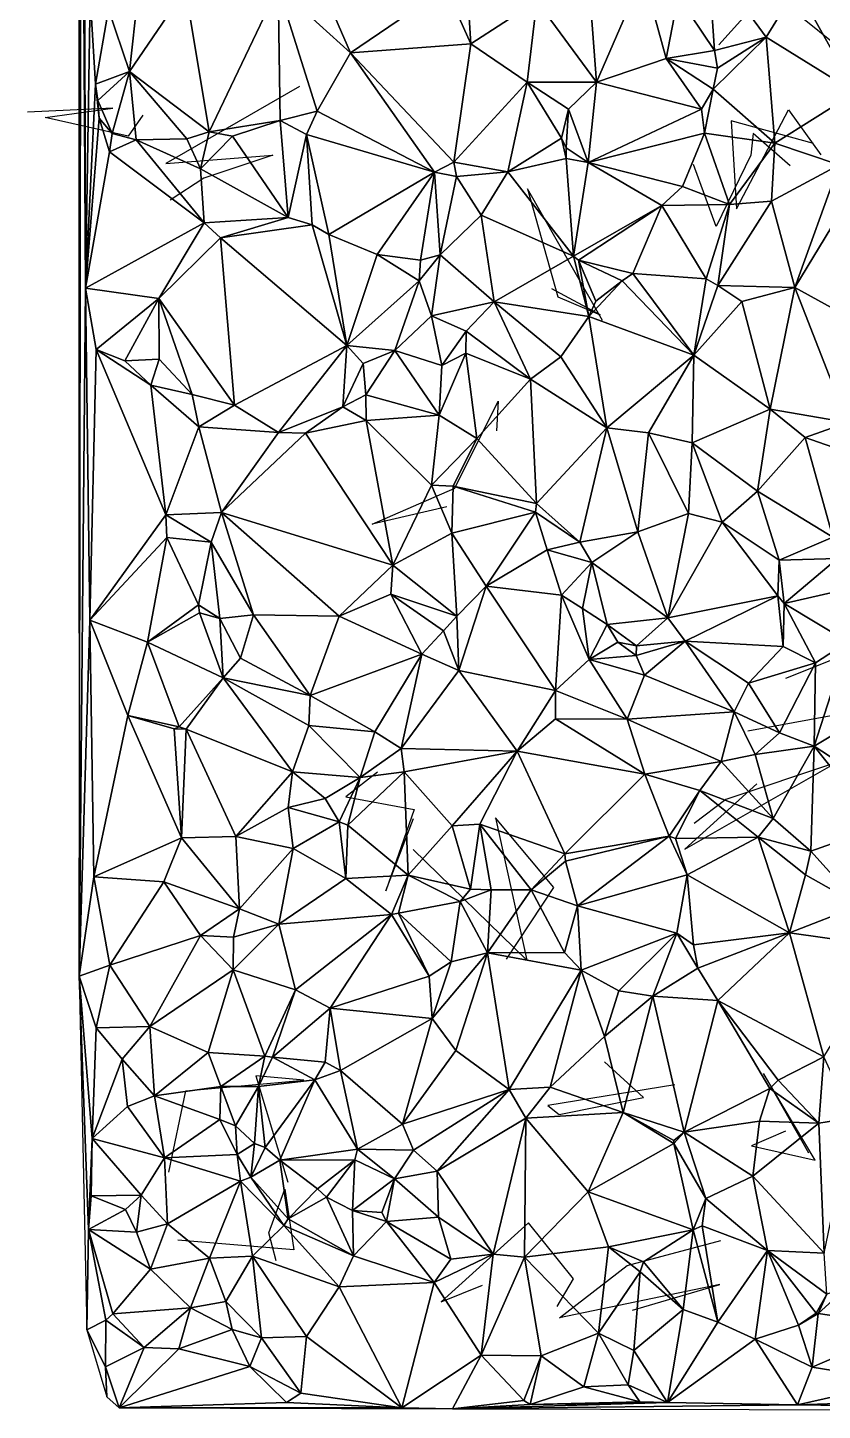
# Model space of a CAD drawing. Header units: metres. Extents: x -15.6 to 15.5, y -15 to 15.8.
# Drawn here: x -15.59 to -6.24, y -14.99 to 1.26 of the extents above; entities that cross this region are included whole.
import ezdxf

# ---------------------------------------------------------------- set-up
doc = ezdxf.new("R2010")
doc.units = ezdxf.units.M
doc.layers.add('CRACKS', color=1, linetype='Continuous')
doc.layers.add('STREET_MESH', color=7, linetype='Continuous')

msp = doc.modelspace()

# ---------------------------------------------------------------- linework, layer by layer
at = {"layer": 'CRACKS'}
for points in [[(-6.993, 1.798, 0.1), (-6.038, 1.024, 0.1), (-5.934, 2.712, 0.1), (-6.664, 1.946, 0.1), (-7.461, 1.06, 0.1)], [(-12.392, 0.572, 0.1), (-13.963, -0.335, 0.1), (-12.707, -0.235, 0.1), (-13.516, -0.507, 0.1), (-13.914, -0.766, 0.1)], [(-14.234, 0.234, 0.1), (-14.406, -0.014, 0.1), (-15.384, 0.207, 0.1), (-14.587, 0.315, 0.1), (-15.59, 0.27, 0.1)], [(-6.347, -0.098, 0.1), (-7.317, 0.167, 0.1), (-7.254, -0.867, 0.1), (-6.643, 0.297, 0.1), (-6.261, -0.234, 0.1)], [(-6.622, -0.363, 0.1), (-7.057, 0.019, 0.1), (-7.083, -0.238, 0.1), (-7.493, -1.073, 0.1), (-7.76, -0.344, 0.1)], [(-8.83, -2.178, 0.1), (-9.713, -0.631, 0.1), (-9.355, -1.901, 0.1), (-8.855, -2.114, 0.1), (-9.425, -1.807, 0.1)], [(-10.659, -4.367, 0.1), (-11.537, -4.571, 0.1), (-10.564, -4.148, 0.1), (-10.056, -3.127, 0.1), (-10.074, -3.476, 0.1)], [(-6.672, -6.381, 0.1), (-5.591, -5.95, 0.1), (-5.629, -6.655, 0.1), (-5.477, -6.702, 0.1), (-7.121, -7.004, 0.1)], [(-7.014, -7.626, 0.1), (-7.861, -8.391, 0.1), (-6.077, -7.372, 0.1), (-7.379, -7.809, 0.1), (-7.75, -8.092, 0.1)], [(-11.477, -7.489, 0.1), (-11.848, -7.776, 0.1), (-11.042, -7.924, 0.1), (-11.378, -8.883, 0.1), (-11.051, -8.033, 0.1)], [(-9.96, -9.684, 0.1), (-9.401, -8.844, 0.1), (-10.089, -8.025, 0.1), (-9.72, -9.695, 0.1), (-11.054, -8.395, 0.1)], [(-7.98, -11.16, 0.1), (-9.473, -11.406, 0.1), (-9.337, -11.509, 0.1), (-8.346, -11.311, 0.1), (-8.806, -10.892, 0.1)], [(-6.675, -11.706, 0.1), (-7.075, -11.88, 0.1), (-6.327, -12.047, 0.1), (-6.935, -11.028, 0.1), (-6.407, -11.96, 0.1)], [(-13.931, -12.189, 0.1), (-13.731, -11.231, 0.1), (-12.341, -11.107, 0.1), (-12.905, -11.056, 0.1), (-12.528, -12.304, 0.1)], [(-12.668, -13.229, 0.1), (-12.752, -12.901, 0.1), (-12.566, -12.389, 0.1), (-12.46, -13.102, 0.1), (-13.824, -12.987, 0.1)], [(-9.363, -13.765, 0.1), (-9.169, -13.44, 0.1), (-9.699, -12.784, 0.1), (-10.727, -13.713, 0.1), (-10.24, -13.517, 0.1)], [(-8.477, -13.809, 0.1), (-7.449, -13.51, 0.1), (-9.334, -13.899, 0.1), (-8.539, -13.286, 0.1), (-7.439, -12.991, 0.1)]]:
    msp.add_polyline3d(points, dxfattribs=at)
at = {"layer": 'STREET_MESH'}
for points in [[(-14.984, -9.886), (-14.961, 6.849), (-14.995, 14.284)], [(-14.984, -9.886), (-14.909, -1.801), (-14.961, 6.849)], [(-14.909, -1.801), (-14.924, 4.269), (-14.961, 6.849)], [(-14.924, 4.269), (-14.909, -1.801), (-14.854, 1.631)], [(-9.01, 2.079), (-9.601, 1.572), (-8.901, 0.623)], [(-8.35, 1.887), (-9.01, 2.079), (-8.901, 0.623)], [(-7.511, 0.992), (-7.588, 2.083), (-7.939, 1.634)], [(-6.903, 1.152), (-6.542, 1.738), (-7.588, 2.083)], [(-7.511, 0.992), (-6.903, 1.152), (-7.588, 2.083)], [(-8.079, 0.9), (-8.35, 1.887), (-8.901, 0.623)], [(-8.35, 1.887), (-8.079, 0.9), (-7.939, 1.634)], [(-14.909, -1.801), (-14.791, 0.598), (-14.854, 1.631)], [(-14.791, 0.598), (-14.639, 1.474), (-14.854, 1.631)], [(-14.292, 1.643), (-14.639, 1.474), (-14.393, 0.749)], [(-13.735, 1.713), (-14.393, 0.749), (-13.455, 0.04)], [(-13.735, 1.713), (-14.292, 1.643), (-14.393, 0.749)], [(-12.643, 1.738), (-13.735, 1.713), (-13.455, 0.04)], [(-12.618, 0.173), (-12.643, 1.738), (-13.455, 0.04)], [(-12.643, 1.738), (-12.185, 0.279), (-11.793, 0.968)], [(-12.643, 1.738), (-12.618, 0.173), (-12.185, 0.279)], [(-12.083, 1.636), (-12.643, 1.738), (-11.793, 0.968)], [(-10.671, 1.729), (-12.083, 1.636), (-11.793, 0.968)], [(-10.378, 1.072), (-10.671, 1.729), (-11.793, 0.968)], [(-10.41, 1.564), (-10.671, 1.729), (-10.378, 1.072)], [(-8.079, 0.9), (-7.511, 0.992), (-7.939, 1.634)], [(-6.542, 1.738), (-6.903, 1.152), (-5.852, 0.501)], [(-5.236, 1.402), (-6.542, 1.738), (-5.852, 0.501)], [(-14.639, 1.474), (-14.791, 0.598), (-14.393, 0.749)], [(-9.601, 1.572), (-10.41, 1.564), (-10.378, 1.072)], [(-9.601, 1.572), (-10.378, 1.072), (-9.714, 0.62)], [(-9.601, 1.572), (-9.714, 0.62), (-8.901, 0.623)], [(-6.803, -0.095), (-6.903, 1.152), (-7.529, 0.539)], [(-6.903, 1.152), (-7.475, 0.786), (-7.529, 0.539)], [(-7.511, 0.992), (-7.475, 0.786), (-6.903, 1.152)], [(-6.903, 1.152), (-6.803, -0.095), (-5.852, 0.501)], [(-10.577, -0.319), (-10.378, 1.072), (-11.793, 0.968)], [(-10.378, 1.072), (-10.577, -0.319), (-9.714, 0.62)], [(-7.475, 0.786), (-7.511, 0.992), (-8.079, 0.9)], [(-11.793, 0.968), (-12.185, 0.279), (-10.803, -0.436)], [(-10.577, -0.319), (-11.793, 0.968), (-10.803, -0.436)], [(-7.664, 0.305), (-8.079, 0.9), (-8.901, 0.623)], [(-8.079, 0.9), (-7.664, 0.305), (-7.529, 0.539)], [(-7.475, 0.786), (-8.079, 0.9), (-7.529, 0.539)], [(-14.791, 0.598), (-14.765, 0.408), (-14.393, 0.749)], [(-14.765, 0.408), (-14.596, 0.018), (-14.393, 0.749)], [(-14.596, 0.018), (-14.315, -0.057), (-14.393, 0.749)], [(-14.393, 0.749), (-13.719, -0.044), (-13.455, 0.04)], [(-14.315, -0.057), (-13.719, -0.044), (-14.393, 0.749)], [(-14.75, 0.197), (-14.791, 0.598), (-14.909, -1.801)], [(-14.765, 0.408), (-14.791, 0.598), (-14.75, 0.197)], [(-10.577, -0.319), (-9.942, -0.431), (-9.714, 0.62)], [(-9.942, -0.431), (-9.311, -0.037), (-9.714, 0.62)], [(-9.714, 0.62), (-9.228, 0.306), (-8.901, 0.623)], [(-9.311, -0.037), (-9.228, 0.306), (-9.714, 0.62)], [(-9.228, 0.306), (-8.997, -0.322), (-8.901, 0.623)], [(-8.997, -0.322), (-7.664, 0.305), (-8.901, 0.623)], [(-7.664, 0.305), (-7.631, 0.021), (-7.529, 0.539)], [(-7.631, 0.021), (-6.803, -0.095), (-7.529, 0.539)], [(-5.852, 0.501), (-6.803, -0.095), (-6.046, -0.351)], [(-14.596, 0.018), (-14.765, 0.408), (-14.75, 0.197)], [(-14.626, -0.198), (-14.75, 0.197), (-14.909, -1.801)], [(-14.626, -0.198), (-14.596, 0.018), (-14.75, 0.197)], [(-13.18, -0.011), (-12.618, 0.173), (-13.455, 0.04)], [(-12.618, 0.173), (-13.18, -0.011), (-12.527, -0.968)], [(-12.618, 0.173), (-12.312, 0.008), (-12.185, 0.279)], [(-12.312, 0.008), (-12.618, 0.173), (-12.527, -0.968)], [(-12.185, 0.279), (-12.312, 0.008), (-10.803, -0.436)], [(-9.311, -0.037), (-9.257, -0.15), (-9.228, 0.306)], [(-9.257, -0.15), (-8.997, -0.322), (-9.228, 0.306)], [(-7.631, 0.021), (-7.664, 0.305), (-8.997, -0.322)], [(-14.315, -0.057), (-14.596, 0.018), (-14.626, -0.198)], [(-13.455, 0.04), (-13.719, -0.044), (-13.556, -0.398)], [(-13.18, -0.011), (-13.455, 0.04), (-13.556, -0.398)], [(-12.312, 0.008), (-12.527, -0.968), (-12.245, -1.053)], [(-12.312, 0.008), (-12.049, -1.17), (-10.803, -0.436)], [(-12.049, -1.17), (-12.312, 0.008), (-12.245, -1.053)], [(-7.631, 0.021), (-8.997, -0.322), (-7.887, -0.605)], [(-7.631, 0.021), (-7.887, -0.605), (-7.337, -0.815)], [(-6.803, -0.095), (-7.631, 0.021), (-7.337, -0.815)], [(-13.513, -1.033), (-14.315, -0.057), (-14.626, -0.198)], [(-13.719, -0.044), (-14.315, -0.057), (-13.556, -0.398)], [(-14.315, -0.057), (-13.513, -1.033), (-13.556, -0.398)], [(-12.527, -0.968), (-13.18, -0.011), (-13.556, -0.398)], [(-9.311, -0.037), (-9.942, -0.431), (-9.258, -0.277)], [(-9.257, -0.15), (-9.311, -0.037), (-9.258, -0.277)], [(-8.997, -0.322), (-9.257, -0.15), (-9.258, -0.277)], [(-6.803, -0.095), (-7.337, -0.815), (-6.84, -0.777)], [(-6.046, -0.351), (-6.803, -0.095), (-6.84, -0.777)], [(-13.513, -1.033), (-14.626, -0.198), (-14.909, -1.801)], [(-10.546, -0.486), (-10.577, -0.319), (-10.803, -0.436)], [(-10.546, -0.486), (-9.942, -0.431), (-10.577, -0.319)], [(-9.942, -0.431), (-9.17, -1.424), (-9.258, -0.277)], [(-9.17, -1.424), (-8.997, -0.322), (-9.258, -0.277)], [(-8.997, -0.322), (-9.17, -1.424), (-8.133, -0.826)], [(-7.887, -0.605), (-8.997, -0.322), (-8.133, -0.826)], [(-13.513, -1.033), (-12.527, -0.968), (-13.556, -0.398)], [(-12.049, -1.17), (-11.479, -1.402), (-10.803, -0.436)], [(-11.479, -1.402), (-10.97, -1.471), (-10.803, -0.436)], [(-10.97, -1.471), (-10.737, -1.407), (-10.803, -0.436)], [(-10.737, -1.407), (-10.546, -0.486), (-10.803, -0.436)], [(-10.546, -0.486), (-10.737, -1.407), (-10.256, -0.943)], [(-9.942, -0.431), (-10.546, -0.486), (-10.256, -0.943)], [(-9.942, -0.431), (-10.256, -0.943), (-9.17, -1.424)], [(-6.567, -1.79), (-6.046, -0.351), (-6.84, -0.777)], [(-6.046, -0.351), (-6.567, -1.79), (-5.71, -0.378)], [(-6.567, -1.79), (-5.249, -2.517), (-5.71, -0.378)], [(-7.337, -0.815), (-7.887, -0.605), (-8.133, -0.826)], [(-7.337, -0.815), (-7.474, -1.768), (-6.84, -0.777)], [(-7.474, -1.768), (-6.567, -1.79), (-6.84, -0.777)], [(-13.513, -1.033), (-13.32, -1.207), (-12.527, -0.968)], [(-12.527, -0.968), (-13.32, -1.207), (-12.245, -1.053)], [(-10.256, -0.943), (-10.737, -1.407), (-10.102, -1.958)], [(-10.256, -0.943), (-10.102, -1.958), (-9.17, -1.424)], [(-9.17, -1.424), (-9.113, -1.471), (-8.133, -0.826)], [(-9.113, -1.471), (-8.473, -1.628), (-8.133, -0.826)], [(-8.473, -1.628), (-7.61, -1.688), (-8.133, -0.826)], [(-7.61, -1.688), (-7.337, -0.815), (-8.133, -0.826)], [(-7.61, -1.688), (-7.474, -1.768), (-7.337, -0.815)], [(-14.046, -1.92), (-13.513, -1.033), (-14.909, -1.801)], [(-13.32, -1.207), (-13.513, -1.033), (-14.046, -1.92)], [(-12.245, -1.053), (-13.32, -1.207), (-11.834, -2.474)], [(-12.049, -1.17), (-12.245, -1.053), (-11.834, -2.474)], [(-13.32, -1.207), (-14.046, -1.92), (-13.156, -3.176)], [(-13.32, -1.207), (-13.156, -3.176), (-11.834, -2.474)], [(-11.479, -1.402), (-12.049, -1.17), (-11.834, -2.474)], [(-10.986, -1.712), (-11.479, -1.402), (-11.834, -2.474)], [(-10.986, -1.712), (-10.97, -1.471), (-11.479, -1.402)], [(-10.737, -1.407), (-10.97, -1.471), (-10.986, -1.712)], [(-10.839, -2.123), (-10.737, -1.407), (-10.986, -1.712)], [(-10.737, -1.407), (-10.839, -2.123), (-10.102, -1.958)], [(-9.17, -1.424), (-10.102, -1.958), (-8.99, -2.131)], [(-9.113, -1.471), (-9.17, -1.424), (-8.99, -2.131)], [(-8.596, -1.712), (-9.113, -1.471), (-8.907, -1.951)], [(-8.907, -1.951), (-9.113, -1.471), (-8.99, -2.131)], [(-9.113, -1.471), (-8.596, -1.712), (-8.473, -1.628)], [(-11.273, -2.53), (-10.986, -1.712), (-11.834, -2.474)], [(-10.839, -2.123), (-10.986, -1.712), (-11.273, -2.53)], [(-7.756, -2.586), (-8.596, -1.712), (-8.99, -2.131)], [(-8.596, -1.712), (-8.907, -1.951), (-8.99, -2.131)], [(-8.473, -1.628), (-8.596, -1.712), (-7.756, -2.586)], [(-7.61, -1.688), (-8.473, -1.628), (-7.756, -2.586)], [(-7.474, -1.768), (-7.61, -1.688), (-7.756, -2.586)], [(-7.474, -1.768), (-7.756, -2.586), (-7.192, -1.956)], [(-6.567, -1.79), (-7.474, -1.768), (-7.192, -1.956)], [(-14.909, -1.801), (-14.984, -9.886), (-14.858, -5.699)], [(-14.784, -2.521), (-14.909, -1.801), (-14.858, -5.699)], [(-14.046, -1.92), (-14.909, -1.801), (-14.784, -2.521)], [(-14.046, -1.92), (-14.784, -2.521), (-14.446, -2.653)], [(-14.044, -2.635), (-14.046, -1.92), (-14.446, -2.653)], [(-14.046, -1.92), (-13.654, -3.048), (-13.156, -3.176)], [(-14.044, -2.635), (-13.654, -3.048), (-14.046, -1.92)], [(-6.856, -3.223), (-6.567, -1.79), (-7.192, -1.956)], [(-6.856, -3.223), (-5.949, -3.377), (-6.567, -1.79)], [(-5.949, -3.377), (-5.249, -2.517), (-6.567, -1.79)], [(-10.102, -1.958), (-10.839, -2.123), (-10.432, -2.305)], [(-9.677, -2.868), (-10.102, -1.958), (-10.432, -2.305)], [(-10.102, -1.958), (-9.318, -2.606), (-8.99, -2.131)], [(-9.677, -2.868), (-9.318, -2.606), (-10.102, -1.958)], [(-7.756, -2.586), (-6.856, -3.223), (-7.192, -1.956)], [(-10.717, -2.707), (-10.839, -2.123), (-11.273, -2.53)], [(-10.839, -2.123), (-10.717, -2.707), (-10.432, -2.305)], [(-9.318, -2.606), (-8.78, -3.442), (-8.99, -2.131)], [(-8.78, -3.442), (-7.756, -2.586), (-8.99, -2.131)], [(-10.717, -2.707), (-10.435, -2.564), (-10.432, -2.305)], [(-10.435, -2.564), (-9.677, -2.868), (-10.432, -2.305)], [(-13.966, -4.463), (-14.784, -2.521), (-14.858, -5.699)], [(-14.784, -2.521), (-14.139, -2.938), (-14.446, -2.653)], [(-13.966, -4.463), (-14.139, -2.938), (-14.784, -2.521)], [(-13.156, -3.176), (-12.641, -3.496), (-11.834, -2.474)], [(-12.641, -3.496), (-11.881, -3.192), (-11.834, -2.474)], [(-11.881, -3.192), (-11.645, -2.683), (-11.834, -2.474)], [(-11.645, -2.683), (-11.273, -2.53), (-11.834, -2.474)], [(-11.645, -2.683), (-11.611, -3.054), (-11.273, -2.53)], [(-11.611, -3.054), (-10.75, -3.292), (-11.273, -2.53)], [(-10.75, -3.292), (-10.717, -2.707), (-11.273, -2.53)], [(-10.435, -2.564), (-10.75, -3.292), (-10.308, -3.564)], [(-10.75, -3.292), (-10.435, -2.564), (-10.717, -2.707)], [(-9.677, -2.868), (-10.435, -2.564), (-10.308, -3.564)], [(-8.78, -3.442), (-8.288, -3.498), (-7.756, -2.586)], [(-7.756, -2.586), (-8.288, -3.498), (-7.773, -3.615)], [(-6.856, -3.223), (-7.756, -2.586), (-7.773, -3.615)], [(-14.139, -2.938), (-14.044, -2.635), (-14.446, -2.653)], [(-13.654, -3.048), (-14.044, -2.635), (-14.139, -2.938)], [(-11.881, -3.192), (-11.611, -3.054), (-11.645, -2.683)], [(-9.318, -2.606), (-9.677, -2.868), (-8.78, -3.442)], [(-9.605, -4.331), (-9.677, -2.868), (-10.308, -3.564)], [(-8.78, -3.442), (-9.677, -2.868), (-9.605, -4.331)], [(-13.578, -3.429), (-14.139, -2.938), (-13.966, -4.463)], [(-13.578, -3.429), (-13.654, -3.048), (-14.139, -2.938)], [(-13.654, -3.048), (-13.578, -3.429), (-13.156, -3.176)], [(-11.611, -3.054), (-11.881, -3.192), (-11.61, -3.354)], [(-10.75, -3.292), (-11.611, -3.054), (-11.61, -3.354)], [(-13.578, -3.429), (-12.641, -3.496), (-13.156, -3.176)], [(-11.881, -3.192), (-12.641, -3.496), (-12.323, -3.502)], [(-11.881, -3.192), (-12.323, -3.502), (-11.61, -3.354)], [(-7.005, -4.183), (-6.856, -3.223), (-7.773, -3.615)], [(-6.446, -3.553), (-6.856, -3.223), (-7.005, -4.183)], [(-6.856, -3.223), (-6.446, -3.553), (-5.949, -3.377)], [(-12.323, -3.502), (-11.295, -5.056), (-11.61, -3.354)], [(-10.842, -4.115), (-10.75, -3.292), (-11.61, -3.354)], [(-11.295, -5.056), (-10.842, -4.115), (-11.61, -3.354)], [(-10.75, -3.292), (-10.842, -4.115), (-10.308, -3.564)], [(-6.446, -3.553), (-5.561, -3.862), (-5.949, -3.377)], [(-13.578, -3.429), (-13.966, -4.463), (-13.31, -4.435)], [(-12.641, -3.496), (-13.578, -3.429), (-13.31, -4.435)], [(-12.323, -3.502), (-12.641, -3.496), (-13.31, -4.435)], [(-11.295, -5.056), (-12.323, -3.502), (-13.31, -4.435)], [(-10.842, -4.115), (-10.584, -4.125), (-10.308, -3.564)], [(-10.584, -4.125), (-9.605, -4.331), (-10.308, -3.564)], [(-9.096, -4.784), (-8.78, -3.442), (-9.605, -4.331)], [(-8.78, -3.442), (-9.096, -4.784), (-8.414, -4.662)], [(-8.288, -3.498), (-8.78, -3.442), (-8.414, -4.662)], [(-7.817, -4.446), (-8.288, -3.498), (-8.414, -4.662)], [(-8.288, -3.498), (-7.817, -4.446), (-7.773, -3.615)], [(-6.119, -4.724), (-6.446, -3.553), (-7.005, -4.183)], [(-6.119, -4.724), (-5.561, -3.862), (-6.446, -3.553)], [(-7.817, -4.446), (-7.423, -4.551), (-7.773, -3.615)], [(-7.423, -4.551), (-7.005, -4.183), (-7.773, -3.615)], [(-10.842, -4.115), (-11.295, -5.056), (-10.602, -4.678)], [(-10.584, -4.125), (-10.842, -4.115), (-10.602, -4.678)], [(-9.618, -4.431), (-10.584, -4.125), (-10.602, -4.678)], [(-10.584, -4.125), (-9.618, -4.431), (-9.605, -4.331)], [(-7.005, -4.183), (-7.423, -4.551), (-6.751, -4.995)], [(-6.119, -4.724), (-7.005, -4.183), (-6.751, -4.995)], [(-9.618, -4.431), (-9.096, -4.784), (-9.605, -4.331)], [(-13.952, -4.731), (-13.966, -4.463), (-14.858, -5.699)], [(-13.966, -4.463), (-13.433, -4.785), (-13.31, -4.435)], [(-13.952, -4.731), (-13.433, -4.785), (-13.966, -4.463)], [(-13.433, -4.785), (-12.933, -5.637), (-13.31, -4.435)], [(-11.926, -5.655), (-11.295, -5.056), (-13.31, -4.435)], [(-12.933, -5.637), (-11.926, -5.655), (-13.31, -4.435)], [(-10.197, -5.302), (-9.618, -4.431), (-10.602, -4.678)], [(-9.618, -4.431), (-10.197, -5.302), (-9.481, -4.876)], [(-9.096, -4.784), (-9.618, -4.431), (-9.481, -4.876)], [(-8.06, -5.672), (-7.817, -4.446), (-8.414, -4.662)], [(-8.06, -5.672), (-7.423, -4.551), (-7.817, -4.446)], [(-11.295, -5.056), (-10.542, -5.655), (-10.602, -4.678)], [(-10.542, -5.655), (-10.197, -5.302), (-10.602, -4.678)], [(-9.096, -4.784), (-8.956, -5.024), (-8.414, -4.662)], [(-8.956, -5.024), (-8.06, -5.672), (-8.414, -4.662)], [(-6.766, -5.413), (-7.423, -4.551), (-8.06, -5.672)], [(-7.423, -4.551), (-6.766, -5.413), (-6.751, -4.995)], [(-14.18, -5.958), (-13.952, -4.731), (-14.858, -5.699)], [(-13.582, -5.52), (-13.952, -4.731), (-14.18, -5.958)], [(-13.582, -5.52), (-13.433, -4.785), (-13.952, -4.731)], [(-13.33, -5.683), (-13.433, -4.785), (-13.582, -5.52)], [(-13.33, -5.683), (-12.933, -5.637), (-13.433, -4.785)], [(-8.956, -5.024), (-9.096, -4.784), (-9.481, -4.876)], [(-6.065, -4.975), (-6.119, -4.724), (-6.751, -4.995)], [(-10.197, -5.302), (-9.311, -5.406), (-9.481, -4.876)], [(-9.311, -5.406), (-8.956, -5.024), (-9.481, -4.876)], [(-9.064, -5.562), (-8.956, -5.024), (-9.311, -5.406)], [(-8.776, -5.753), (-8.956, -5.024), (-9.064, -5.562)], [(-8.956, -5.024), (-8.776, -5.753), (-8.06, -5.672)], [(-6.766, -5.413), (-6.693, -5.506), (-6.751, -4.995)], [(-6.693, -5.506), (-6.065, -4.975), (-6.751, -4.995)], [(-6.065, -4.975), (-6.693, -5.506), (-5.955, -5.336)], [(-11.295, -5.056), (-11.926, -5.655), (-11.32, -5.396)], [(-10.542, -5.655), (-11.295, -5.056), (-11.32, -5.396)], [(-10.197, -5.302), (-10.542, -5.655), (-10.518, -6.291)], [(-9.38, -6.526), (-10.197, -5.302), (-10.518, -6.291)], [(-10.197, -5.302), (-9.38, -6.526), (-9.311, -5.406)], [(-6.693, -5.506), (-5.942, -5.954), (-5.955, -5.336)], [(-13.57, -5.613), (-13.582, -5.52), (-14.18, -5.958)], [(-13.57, -5.613), (-13.33, -5.683), (-13.582, -5.52)], [(-11.926, -5.655), (-10.953, -6.1), (-11.32, -5.396)], [(-10.953, -6.1), (-10.697, -5.828), (-11.32, -5.396)], [(-10.697, -5.828), (-10.542, -5.655), (-11.32, -5.396)], [(-9.38, -6.526), (-8.985, -6.162), (-9.311, -5.406)], [(-8.985, -6.162), (-9.064, -5.562), (-9.311, -5.406)], [(-6.766, -5.413), (-8.06, -5.672), (-7.855, -5.949)], [(-6.704, -6.009), (-6.766, -5.413), (-7.855, -5.949)], [(-6.693, -5.506), (-6.766, -5.413), (-6.704, -6.009)], [(-6.325, -6.202), (-6.693, -5.506), (-6.704, -6.009)], [(-6.693, -5.506), (-6.325, -6.202), (-5.942, -5.954)], [(-13.29, -6.377), (-13.57, -5.613), (-14.18, -5.958)], [(-13.33, -5.683), (-13.57, -5.613), (-13.29, -6.377)], [(-12.933, -5.637), (-13.33, -5.683), (-13.088, -6.147)], [(-13.33, -5.683), (-13.29, -6.377), (-13.088, -6.147)], [(-12.267, -6.586), (-12.933, -5.637), (-13.088, -6.147)], [(-11.926, -5.655), (-12.933, -5.637), (-12.267, -6.586)], [(-11.926, -5.655), (-12.267, -6.586), (-10.953, -6.1)], [(-10.542, -5.655), (-10.697, -5.828), (-10.518, -6.291)], [(-8.985, -6.162), (-8.776, -5.753), (-9.064, -5.562)], [(-8.06, -5.672), (-8.776, -5.753), (-8.43, -6.003)], [(-7.855, -5.949), (-8.06, -5.672), (-8.43, -6.003)], [(-14.984, -9.886), (-14.812, -8.718), (-14.858, -5.699)], [(-14.412, -6.821), (-14.18, -5.958), (-14.858, -5.699)], [(-14.812, -8.718), (-14.412, -6.821), (-14.858, -5.699)], [(-10.697, -5.828), (-10.953, -6.1), (-10.518, -6.291)], [(-8.776, -5.753), (-8.985, -6.162), (-8.649, -5.96)], [(-8.43, -6.003), (-8.776, -5.753), (-8.649, -5.96)], [(-13.808, -6.953), (-14.18, -5.958), (-14.412, -6.821)], [(-13.808, -6.953), (-13.29, -6.377), (-14.18, -5.958)], [(-8.985, -6.162), (-8.434, -6.115), (-8.649, -5.96)], [(-8.434, -6.115), (-8.43, -6.003), (-8.649, -5.96)], [(-8.434, -6.115), (-7.855, -5.949), (-8.43, -6.003)], [(-8.434, -6.115), (-8.334, -6.346), (-7.855, -5.949)], [(-7.855, -5.949), (-8.334, -6.346), (-7.282, -6.78)], [(-7.111, -6.442), (-7.855, -5.949), (-7.282, -6.78)], [(-7.111, -6.442), (-6.704, -6.009), (-7.855, -5.949)], [(-6.325, -6.202), (-6.704, -6.009), (-7.111, -6.442)], [(-4.99, -6.369), (-5.942, -5.954), (-6.34, -7.18)], [(-5.942, -5.954), (-6.325, -6.202), (-6.34, -7.18)], [(-13.29, -6.377), (-12.267, -6.586), (-13.088, -6.147)], [(-10.953, -6.1), (-12.267, -6.586), (-11.505, -7.014)], [(-11.195, -7.21), (-10.953, -6.1), (-11.505, -7.014)], [(-10.953, -6.1), (-11.195, -7.21), (-10.518, -6.291)], [(-8.985, -6.162), (-9.38, -6.526), (-8.538, -6.864)], [(-8.434, -6.115), (-8.985, -6.162), (-8.334, -6.346)], [(-8.985, -6.162), (-8.538, -6.864), (-8.334, -6.346)], [(-11.195, -7.21), (-9.833, -7.242), (-10.518, -6.291)], [(-9.833, -7.242), (-9.38, -6.526), (-10.518, -6.291)], [(-6.325, -6.202), (-7.111, -6.442), (-6.749, -7.023)], [(-6.325, -6.202), (-6.749, -7.023), (-6.34, -7.18)], [(-13.29, -6.377), (-13.808, -6.953), (-13.725, -6.98)], [(-12.475, -7.485), (-13.29, -6.377), (-13.725, -6.98)], [(-13.29, -6.377), (-12.475, -7.485), (-12.282, -6.938)], [(-12.267, -6.586), (-13.29, -6.377), (-12.282, -6.938)], [(-8.334, -6.346), (-8.538, -6.864), (-7.282, -6.78)], [(-6.749, -7.023), (-7.111, -6.442), (-7.282, -6.78)], [(-5.404, -7.794), (-4.99, -6.369), (-6.34, -7.18)], [(-12.267, -6.586), (-12.282, -6.938), (-11.505, -7.014)], [(-9.383, -6.861), (-9.38, -6.526), (-9.833, -7.242)], [(-9.38, -6.526), (-9.383, -6.861), (-8.538, -6.864)], [(-14.812, -8.718), (-13.781, -8.26), (-14.412, -6.821)], [(-14.412, -6.821), (-13.781, -8.26), (-13.865, -6.977)], [(-13.808, -6.953), (-14.412, -6.821), (-13.865, -6.977)], [(-8.538, -6.864), (-7.432, -7.363), (-7.282, -6.78)], [(-7.282, -6.78), (-7.432, -7.363), (-7.034, -7.279)], [(-6.749, -7.023), (-7.282, -6.78), (-7.034, -7.279)], [(-13.725, -6.98), (-13.808, -6.953), (-13.865, -6.977)], [(-13.781, -8.26), (-13.725, -6.98), (-13.865, -6.977)], [(-13.781, -8.26), (-13.143, -8.242), (-13.725, -6.98)], [(-13.143, -8.242), (-12.475, -7.485), (-13.725, -6.98)], [(-12.475, -7.485), (-11.677, -7.548), (-12.282, -6.938)], [(-12.282, -6.938), (-11.677, -7.548), (-11.505, -7.014)], [(-9.383, -6.861), (-9.833, -7.242), (-8.33, -7.509)], [(-8.538, -6.864), (-9.383, -6.861), (-8.33, -7.509)], [(-7.432, -7.363), (-8.538, -6.864), (-8.33, -7.509)], [(-11.677, -7.548), (-11.195, -7.21), (-11.505, -7.014)], [(-6.749, -7.023), (-7.034, -7.279), (-6.34, -7.18)], [(-11.677, -7.548), (-11.163, -7.482), (-11.195, -7.21)], [(-11.195, -7.21), (-11.163, -7.482), (-9.833, -7.242)], [(-11.163, -7.482), (-10.597, -8.119), (-9.833, -7.242)], [(-9.833, -7.242), (-10.597, -8.119), (-10.27, -8.099)], [(-9.272, -8.446), (-9.833, -7.242), (-10.27, -8.099)], [(-9.833, -7.242), (-9.272, -8.446), (-8.33, -7.509)], [(-7.432, -7.363), (-6.822, -8.033), (-7.034, -7.279)], [(-7.034, -7.279), (-6.822, -8.033), (-6.34, -7.18)], [(-6.822, -8.033), (-6.379, -8.415), (-6.34, -7.18)], [(-6.379, -8.415), (-5.585, -8.133), (-6.34, -7.18)], [(-5.585, -8.133), (-5.404, -7.794), (-6.34, -7.18)], [(-7.685, -7.703), (-7.432, -7.363), (-8.33, -7.509)], [(-7.432, -7.363), (-7.685, -7.703), (-6.822, -8.033)], [(-12.475, -7.485), (-13.143, -8.242), (-12.524, -7.904)], [(-12.475, -7.485), (-12.524, -7.904), (-12.089, -7.797)], [(-11.677, -7.548), (-12.475, -7.485), (-12.089, -7.797)], [(-11.926, -8.071), (-11.677, -7.548), (-12.089, -7.797)], [(-11.825, -8.109), (-11.677, -7.548), (-11.926, -8.071)], [(-11.825, -8.109), (-11.114, -8.696), (-11.163, -7.482)], [(-11.677, -7.548), (-11.825, -8.109), (-11.163, -7.482)], [(-11.114, -8.696), (-10.597, -8.119), (-11.163, -7.482)], [(-8.33, -7.509), (-9.272, -8.446), (-8.045, -8.238)], [(-7.685, -7.703), (-8.33, -7.509), (-8.045, -8.238)], [(-12.524, -7.904), (-11.926, -8.071), (-12.089, -7.797)], [(-7.969, -8.267), (-7.685, -7.703), (-8.045, -8.238)], [(-7.685, -7.703), (-7.969, -8.267), (-6.999, -8.251)], [(-6.822, -8.033), (-7.685, -7.703), (-6.999, -8.251)], [(-13.143, -8.242), (-12.467, -8.386), (-12.524, -7.904)], [(-12.467, -8.386), (-11.926, -8.071), (-12.524, -7.904)], [(-11.849, -8.736), (-11.926, -8.071), (-12.467, -8.386)], [(-11.825, -8.109), (-11.926, -8.071), (-11.849, -8.736)], [(-11.114, -8.696), (-11.825, -8.109), (-11.849, -8.736)], [(-10.38, -8.861), (-10.597, -8.119), (-11.114, -8.696)], [(-10.597, -8.119), (-10.38, -8.861), (-10.27, -8.099)], [(-10.38, -8.861), (-10.139, -8.868), (-10.27, -8.099)], [(-10.27, -8.099), (-10.139, -8.868), (-9.666, -8.87)], [(-9.272, -8.446), (-10.27, -8.099), (-9.666, -8.87)], [(-6.379, -8.415), (-6.822, -8.033), (-6.999, -8.251)], [(-13.986, -8.775), (-13.781, -8.26), (-14.812, -8.718)], [(-13.986, -8.775), (-13.097, -9.092), (-13.781, -8.26)], [(-13.097, -9.092), (-13.143, -8.242), (-13.781, -8.26)], [(-13.143, -8.242), (-13.097, -9.092), (-12.467, -8.386)], [(-9.272, -8.446), (-9.266, -8.533), (-8.045, -8.238)], [(-9.266, -8.533), (-9.125, -9.059), (-8.045, -8.238)], [(-9.125, -9.059), (-7.832, -8.692), (-8.045, -8.238)], [(-7.832, -8.692), (-7.969, -8.267), (-8.045, -8.238)], [(-7.969, -8.267), (-7.832, -8.692), (-6.999, -8.251)], [(-7.832, -8.692), (-6.629, -9.377), (-6.999, -8.251)], [(-6.629, -9.377), (-6.441, -8.693), (-6.999, -8.251)], [(-6.441, -8.693), (-6.379, -8.415), (-6.999, -8.251)], [(-6.379, -8.415), (-5.804, -9.055), (-5.585, -8.133)], [(-12.467, -8.386), (-13.097, -9.092), (-12.637, -9.272)], [(-11.849, -8.736), (-12.467, -8.386), (-12.637, -9.272)], [(-9.266, -8.533), (-9.272, -8.446), (-9.666, -8.87)], [(-6.379, -8.415), (-6.441, -8.693), (-5.804, -9.055)], [(-9.125, -9.059), (-9.266, -8.533), (-9.666, -8.87)], [(-14.623, -9.754), (-14.812, -8.718), (-14.984, -9.886)], [(-14.623, -9.754), (-13.986, -8.775), (-14.812, -8.718)], [(-11.311, -9.158), (-11.849, -8.736), (-12.637, -9.272)], [(-11.114, -8.696), (-11.849, -8.736), (-11.311, -9.158)], [(-11.229, -9.143), (-11.114, -8.696), (-11.311, -9.158)], [(-11.229, -9.143), (-10.503, -9.006), (-11.114, -8.696)], [(-10.503, -9.006), (-10.38, -8.861), (-11.114, -8.696)], [(-9.125, -9.059), (-7.955, -9.381), (-7.832, -8.692)], [(-7.955, -9.381), (-7.76, -9.515), (-7.832, -8.692)], [(-7.832, -8.692), (-7.76, -9.515), (-6.629, -9.377)], [(-5.804, -9.055), (-6.441, -8.693), (-6.629, -9.377)], [(-13.555, -9.408), (-13.986, -8.775), (-14.623, -9.754)], [(-13.097, -9.092), (-13.986, -8.775), (-13.555, -9.408)], [(-10.38, -8.861), (-10.503, -9.006), (-10.139, -8.868)], [(-10.503, -9.006), (-10.18, -9.61), (-10.139, -8.868)], [(-10.139, -8.868), (-10.18, -9.61), (-9.666, -8.87)], [(-9.666, -8.87), (-10.18, -9.61), (-9.277, -9.605)], [(-9.125, -9.059), (-9.666, -8.87), (-9.277, -9.605)], [(-13.097, -9.092), (-13.555, -9.408), (-13.17, -9.425)], [(-12.637, -9.272), (-13.097, -9.092), (-13.17, -9.425)], [(-11.229, -9.143), (-10.607, -9.717), (-10.503, -9.006)], [(-10.607, -9.717), (-10.18, -9.61), (-10.503, -9.006)], [(-9.079, -9.813), (-9.125, -9.059), (-9.277, -9.605)], [(-7.955, -9.381), (-9.125, -9.059), (-9.079, -9.813)], [(-5.804, -9.055), (-6.629, -9.377), (-5.437, -9.544)], [(-12.438, -10.046), (-11.311, -9.158), (-12.637, -9.272)], [(-11.311, -9.158), (-12.438, -10.046), (-12.032, -10.262)], [(-10.867, -9.883), (-11.311, -9.158), (-12.032, -10.262)], [(-10.867, -9.883), (-11.229, -9.143), (-11.311, -9.158)], [(-10.607, -9.717), (-11.229, -9.143), (-10.867, -9.883)], [(-14.152, -10.476), (-13.555, -9.408), (-14.623, -9.754)], [(-14.152, -10.476), (-13.174, -9.809), (-13.555, -9.408)], [(-13.555, -9.408), (-13.174, -9.809), (-13.17, -9.425)], [(-13.174, -9.809), (-12.637, -9.272), (-13.17, -9.425)], [(-13.174, -9.809), (-12.438, -10.046), (-12.637, -9.272)], [(-7.955, -9.381), (-9.079, -9.813), (-8.636, -10.055)], [(-7.955, -9.381), (-8.636, -10.055), (-8.238, -10.12)], [(-7.709, -9.789), (-7.955, -9.381), (-8.238, -10.12)], [(-7.955, -9.381), (-7.709, -9.789), (-7.76, -9.515)], [(-7.76, -9.515), (-7.709, -9.789), (-6.629, -9.377)], [(-6.629, -9.377), (-7.709, -9.789), (-7.472, -10.171)], [(-6.226, -10.831), (-6.629, -9.377), (-7.472, -10.171)], [(-6.629, -9.377), (-6.226, -10.831), (-5.437, -9.544)], [(-10.607, -9.717), (-10.867, -9.883), (-10.833, -10.381)], [(-10.552, -10.759), (-10.18, -9.61), (-10.833, -10.381)], [(-10.18, -9.61), (-10.607, -9.717), (-10.833, -10.381)], [(-9.925, -11.215), (-10.18, -9.61), (-10.552, -10.759)], [(-10.18, -9.61), (-9.079, -9.813), (-9.277, -9.605)], [(-10.18, -9.61), (-9.925, -11.215), (-9.079, -9.813)], [(-14.783, -10.493), (-14.623, -9.754), (-14.984, -9.886)], [(-14.892, -14.039), (-14.874, -12.861), (-14.984, -9.886)], [(-14.874, -12.861), (-14.832, -11.791), (-14.984, -9.886)], [(-14.832, -11.791), (-14.783, -10.493), (-14.984, -9.886)], [(-14.783, -10.493), (-14.152, -10.476), (-14.623, -9.754)], [(-13.174, -9.809), (-14.152, -10.476), (-13.467, -10.782)], [(-12.799, -10.825), (-13.174, -9.809), (-13.467, -10.782)], [(-13.174, -9.809), (-12.799, -10.825), (-12.438, -10.046)], [(-10.867, -9.883), (-12.032, -10.262), (-10.833, -10.381)], [(-9.079, -9.813), (-9.925, -11.215), (-9.444, -11.188)], [(-8.806, -10.595), (-9.079, -9.813), (-9.444, -11.188)], [(-8.636, -10.055), (-9.079, -9.813), (-8.806, -10.595)], [(-7.709, -9.789), (-8.238, -10.12), (-7.472, -10.171)], [(-12.438, -10.046), (-12.799, -10.825), (-12.71, -10.837)], [(-12.438, -10.046), (-12.71, -10.837), (-12.032, -10.262)], [(-8.238, -10.12), (-8.636, -10.055), (-8.806, -10.595)], [(-8.587, -11.488), (-8.238, -10.12), (-8.806, -10.595)], [(-8.587, -11.488), (-7.87, -11.717), (-8.238, -10.12)], [(-8.238, -10.12), (-7.87, -11.717), (-7.472, -10.171)], [(-7.87, -11.717), (-6.863, -11.203), (-7.472, -10.171)], [(-6.765, -11.107), (-6.226, -10.831), (-7.472, -10.171)], [(-6.863, -11.203), (-6.765, -11.107), (-7.472, -10.171)], [(-12.71, -10.837), (-12.092, -10.894), (-12.032, -10.262)], [(-12.092, -10.894), (-11.909, -10.993), (-12.032, -10.262)], [(-12.032, -10.262), (-11.909, -10.993), (-10.833, -10.381)], [(-11.909, -10.993), (-11.182, -11.624), (-10.833, -10.381)], [(-11.182, -11.624), (-10.552, -10.759), (-10.833, -10.381)], [(-14.476, -10.861), (-14.783, -10.493), (-14.832, -11.791)], [(-14.783, -10.493), (-14.476, -10.861), (-14.152, -10.476)], [(-14.152, -10.476), (-14.476, -10.861), (-14.099, -11.291)], [(-14.152, -10.476), (-14.099, -11.291), (-13.467, -10.782)], [(-8.587, -11.488), (-8.806, -10.595), (-9.444, -11.188)], [(-14.476, -10.861), (-14.832, -11.791), (-14.417, -11.417)], [(-14.099, -11.291), (-14.476, -10.861), (-14.417, -11.417)], [(-13.467, -10.782), (-14.099, -11.291), (-13.317, -11.181)], [(-12.799, -10.825), (-13.467, -10.782), (-13.317, -11.181)], [(-12.876, -11.181), (-12.799, -10.825), (-13.317, -11.181)], [(-12.799, -10.825), (-12.876, -11.181), (-12.71, -10.837)], [(-12.876, -11.181), (-12.212, -11.104), (-12.71, -10.837)], [(-12.212, -11.104), (-12.092, -10.894), (-12.71, -10.837)], [(-11.182, -11.624), (-9.925, -11.215), (-10.552, -10.759)], [(-6.765, -11.107), (-6.284, -11.613), (-6.226, -10.831)], [(-6.284, -11.613), (-5.892, -11.548), (-6.226, -10.831)], [(-12.092, -10.894), (-12.212, -11.104), (-11.909, -10.993)], [(-11.909, -10.993), (-12.212, -11.104), (-11.709, -11.916)], [(-11.182, -11.624), (-11.909, -10.993), (-11.709, -11.916)], [(-14.099, -11.291), (-13.328, -11.569), (-13.317, -11.181)], [(-13.328, -11.569), (-13.146, -11.644), (-13.317, -11.181)], [(-13.146, -11.644), (-12.876, -11.181), (-13.317, -11.181)], [(-12.922, -11.851), (-12.876, -11.181), (-13.146, -11.644)], [(-12.922, -11.851), (-12.796, -11.897), (-12.876, -11.181)], [(-12.796, -11.897), (-12.212, -11.104), (-12.876, -11.181)], [(-12.212, -11.104), (-12.796, -11.897), (-12.624, -12.045)], [(-12.212, -11.104), (-12.624, -12.045), (-11.709, -11.916)], [(-9.925, -11.215), (-9.729, -11.555), (-9.444, -11.188)], [(-9.729, -11.555), (-8.587, -11.488), (-9.444, -11.188)], [(-6.863, -11.203), (-7.87, -11.717), (-6.983, -11.587)], [(-6.284, -11.613), (-6.863, -11.203), (-6.983, -11.587)], [(-6.765, -11.107), (-6.863, -11.203), (-6.284, -11.613)], [(-14.099, -11.291), (-14.417, -11.417), (-13.981, -12.02)], [(-13.328, -11.569), (-14.099, -11.291), (-13.981, -12.02)], [(-11.053, -11.93), (-9.925, -11.215), (-11.182, -11.624)], [(-9.925, -11.215), (-11.053, -11.93), (-10.775, -12.175)], [(-9.729, -11.555), (-9.925, -11.215), (-10.775, -12.175)], [(-14.417, -11.417), (-14.832, -11.791), (-13.981, -12.02)], [(-8.587, -11.488), (-9.729, -11.555), (-8.998, -12.418)], [(-8.587, -11.488), (-8.998, -12.418), (-7.989, -11.85)], [(-7.992, -11.814), (-8.587, -11.488), (-7.989, -11.85)], [(-8.587, -11.488), (-7.992, -11.814), (-7.87, -11.717)], [(-13.127, -11.982), (-13.328, -11.569), (-13.981, -12.02)], [(-13.328, -11.569), (-13.127, -11.982), (-13.146, -11.644)], [(-13.127, -11.982), (-12.922, -11.851), (-13.146, -11.644)], [(-11.053, -11.93), (-11.182, -11.624), (-11.709, -11.916)], [(-10.113, -13.152), (-9.729, -11.555), (-10.775, -12.175)], [(-9.729, -11.555), (-10.113, -13.152), (-9.747, -13.187)], [(-8.998, -12.418), (-9.729, -11.555), (-9.747, -13.187)], [(-7.87, -11.717), (-7.061, -12.233), (-6.983, -11.587)], [(-7.061, -12.233), (-6.284, -11.613), (-6.983, -11.587)], [(-6.284, -11.613), (-7.061, -12.233), (-6.222, -13.14)], [(-5.892, -11.548), (-6.284, -11.613), (-6.222, -13.14)], [(-14.832, -11.791), (-14.874, -12.861), (-14.841, -12.466)], [(-14.254, -12.458), (-14.832, -11.791), (-14.841, -12.466)], [(-14.832, -11.791), (-14.254, -12.458), (-13.981, -12.02)], [(-13.127, -11.982), (-12.966, -12.245), (-12.922, -11.851)], [(-12.966, -12.245), (-12.796, -11.897), (-12.922, -11.851)], [(-8.998, -12.418), (-7.761, -12.865), (-7.989, -11.85)], [(-7.87, -11.717), (-7.992, -11.814), (-7.989, -11.85)], [(-7.612, -12.499), (-7.87, -11.717), (-7.989, -11.85)], [(-7.761, -12.865), (-7.612, -12.499), (-7.989, -11.85)], [(-7.612, -12.499), (-7.061, -12.233), (-7.87, -11.717)], [(-14.254, -12.458), (-13.945, -12.796), (-13.981, -12.02)], [(-13.088, -12.295), (-13.127, -11.982), (-13.981, -12.02)], [(-13.945, -12.796), (-13.088, -12.295), (-13.981, -12.02)], [(-12.966, -12.245), (-13.127, -11.982), (-13.088, -12.295)], [(-12.796, -11.897), (-12.966, -12.245), (-12.624, -12.045)], [(-12.624, -12.045), (-11.743, -12.042), (-11.709, -11.916)], [(-11.743, -12.042), (-11.276, -12.268), (-11.709, -11.916)], [(-11.276, -12.268), (-11.053, -11.93), (-11.709, -11.916)], [(-11.053, -11.93), (-11.276, -12.268), (-10.775, -12.175)], [(-12.966, -12.245), (-12.527, -12.736), (-12.624, -12.045)], [(-12.181, -12.382), (-11.743, -12.042), (-12.624, -12.045)], [(-12.527, -12.736), (-12.181, -12.382), (-12.624, -12.045)], [(-12.181, -12.382), (-12.074, -12.483), (-11.743, -12.042)], [(-11.743, -12.042), (-12.074, -12.483), (-11.77, -12.638)], [(-11.276, -12.268), (-11.743, -12.042), (-11.77, -12.638)], [(-11.276, -12.268), (-10.759, -12.716), (-10.775, -12.175)], [(-10.759, -12.716), (-10.113, -13.152), (-10.775, -12.175)], [(-13.945, -12.796), (-13.452, -13.197), (-13.088, -12.295)], [(-13.452, -13.197), (-12.945, -13.174), (-13.088, -12.295)], [(-12.576, -12.816), (-12.966, -12.245), (-13.088, -12.295)], [(-12.945, -13.174), (-12.576, -12.816), (-13.088, -12.295)], [(-12.527, -12.736), (-12.966, -12.245), (-12.576, -12.816)], [(-11.426, -12.663), (-11.276, -12.268), (-11.77, -12.638)], [(-11.426, -12.663), (-11.371, -12.767), (-11.276, -12.268)], [(-11.276, -12.268), (-11.371, -12.767), (-10.759, -12.716)], [(-7.061, -12.233), (-7.612, -12.499), (-6.888, -13.109)], [(-7.061, -12.233), (-6.888, -13.109), (-6.222, -13.14)], [(-14.874, -12.861), (-14.439, -12.627), (-14.841, -12.466)], [(-14.439, -12.627), (-14.254, -12.458), (-14.841, -12.466)], [(-14.439, -12.627), (-14.308, -12.894), (-14.254, -12.458)], [(-14.254, -12.458), (-14.308, -12.894), (-13.945, -12.796)], [(-12.074, -12.483), (-12.181, -12.382), (-12.527, -12.736)], [(-12.074, -12.483), (-12.527, -12.736), (-11.757, -13.17)], [(-12.074, -12.483), (-11.757, -13.17), (-11.77, -12.638)], [(-8.758, -13.065), (-8.998, -12.418), (-9.747, -13.187)], [(-8.758, -13.065), (-7.761, -12.865), (-8.998, -12.418)], [(-7.612, -12.499), (-7.761, -12.865), (-7.657, -12.82)], [(-6.888, -13.109), (-7.612, -12.499), (-7.657, -12.82)], [(-14.308, -12.894), (-14.439, -12.627), (-14.874, -12.861)], [(-11.757, -13.17), (-11.371, -12.767), (-11.77, -12.638)], [(-11.371, -12.767), (-11.426, -12.663), (-11.77, -12.638)], [(-14.308, -12.894), (-14.145, -13.329), (-13.945, -12.796)], [(-14.145, -13.329), (-13.452, -13.197), (-13.945, -12.796)], [(-12.945, -13.174), (-11.924, -13.537), (-12.576, -12.816)], [(-11.757, -13.17), (-12.527, -12.736), (-12.576, -12.816)], [(-11.924, -13.537), (-11.757, -13.17), (-12.576, -12.816)], [(-11.371, -12.767), (-11.757, -13.17), (-10.808, -13.486)], [(-11.371, -12.767), (-10.611, -13.209), (-10.759, -12.716)], [(-10.611, -13.209), (-11.371, -12.767), (-10.808, -13.486)], [(-10.611, -13.209), (-10.113, -13.152), (-10.759, -12.716)], [(-7.657, -12.82), (-7.761, -12.865), (-7.474, -13.951)], [(-6.888, -13.109), (-7.657, -12.82), (-7.474, -13.951)], [(-14.669, -13.926), (-14.874, -12.861), (-14.892, -14.039)], [(-14.874, -12.861), (-14.669, -13.926), (-14.589, -13.851)], [(-14.145, -13.329), (-14.874, -12.861), (-14.589, -13.851)], [(-14.145, -13.329), (-14.308, -12.894), (-14.874, -12.861)], [(-8.345, -13.242), (-7.761, -12.865), (-8.758, -13.065)], [(-7.761, -12.865), (-8.345, -13.242), (-7.881, -13.801)], [(-7.761, -12.865), (-7.881, -13.801), (-7.474, -13.951)], [(-10.257, -14.34), (-10.113, -13.152), (-10.808, -13.486)], [(-10.113, -13.152), (-10.611, -13.209), (-10.808, -13.486)], [(-10.113, -13.152), (-10.257, -14.34), (-9.747, -13.187)], [(-8.758, -13.065), (-9.747, -13.187), (-8.878, -14.08)], [(-8.388, -13.358), (-8.758, -13.065), (-8.878, -14.08)], [(-8.345, -13.242), (-8.758, -13.065), (-8.388, -13.358)], [(-7.034, -14.149), (-6.888, -13.109), (-7.474, -13.951)], [(-6.888, -13.109), (-7.034, -14.149), (-6.523, -13.985)], [(-6.888, -13.109), (-6.19, -13.62), (-6.222, -13.14)], [(-6.318, -13.846), (-6.888, -13.109), (-6.523, -13.985)], [(-6.318, -13.846), (-6.19, -13.62), (-6.888, -13.109)], [(-13.452, -13.197), (-14.145, -13.329), (-13.675, -13.782)], [(-13.452, -13.197), (-13.675, -13.782), (-13.257, -13.708)], [(-12.945, -13.174), (-13.452, -13.197), (-13.257, -13.708)], [(-12.841, -14.134), (-12.945, -13.174), (-13.257, -13.708)], [(-12.312, -14.119), (-12.945, -13.174), (-12.841, -14.134)], [(-11.924, -13.537), (-12.945, -13.174), (-12.312, -14.119)], [(-11.757, -13.17), (-11.924, -13.537), (-10.808, -13.486)], [(-10.257, -14.34), (-9.551, -14.348), (-9.747, -13.187)], [(-9.747, -13.187), (-9.551, -14.348), (-8.878, -14.08)], [(-7.881, -13.801), (-8.345, -13.242), (-8.388, -13.358)], [(-13.675, -13.782), (-14.145, -13.329), (-14.589, -13.851)], [(-10.808, -13.486), (-11.924, -13.537), (-11.187, -14.958)], [(-10.257, -14.34), (-10.808, -13.486), (-11.187, -14.958)], [(-8.388, -13.358), (-8.878, -14.08), (-8.46, -14.283)], [(-7.881, -13.801), (-8.388, -13.358), (-8.46, -14.283)], [(-11.924, -13.537), (-12.312, -14.119), (-11.187, -14.958)], [(-6.318, -13.846), (-6.292, -13.848), (-6.19, -13.62)], [(-6.19, -13.62), (-6.292, -13.848), (-5.955, -13.545)], [(-6.292, -13.848), (-5.258, -14), (-5.955, -13.545)], [(-14.221, -14.25), (-13.675, -13.782), (-14.589, -13.851)], [(-13.675, -13.782), (-14.221, -14.25), (-13.811, -14.265)], [(-13.675, -13.782), (-13.811, -14.265), (-13.186, -14.037)], [(-13.675, -13.782), (-13.186, -14.037), (-13.257, -13.708)], [(-13.186, -14.037), (-12.841, -14.134), (-13.257, -13.708)], [(-8.066, -14.896), (-7.881, -13.801), (-8.46, -14.283)], [(-7.474, -13.951), (-7.881, -13.801), (-8.066, -14.896)], [(-14.674, -14.475), (-14.669, -13.926), (-14.892, -14.039)], [(-14.221, -14.25), (-14.669, -13.926), (-14.674, -14.475)], [(-14.669, -13.926), (-14.221, -14.25), (-14.589, -13.851)], [(-7.034, -14.149), (-7.474, -13.951), (-8.066, -14.896)], [(-6.292, -13.848), (-6.318, -13.846), (-6.523, -13.985)], [(-6.364, -14.479), (-6.292, -13.848), (-6.523, -13.985)], [(-6.364, -14.479), (-5.258, -14), (-6.292, -13.848)], [(-14.66, -14.829), (-14.674, -14.475), (-14.892, -14.039)], [(-13.186, -14.037), (-13.811, -14.265), (-12.978, -14.473)], [(-13.186, -14.037), (-12.978, -14.473), (-12.841, -14.134)], [(-12.978, -14.473), (-12.378, -14.785), (-12.841, -14.134)], [(-12.378, -14.785), (-12.312, -14.119), (-12.841, -14.134)], [(-12.312, -14.119), (-12.378, -14.785), (-11.187, -14.958)], [(-8.878, -14.08), (-9.551, -14.348), (-9.049, -14.71)], [(-8.528, -14.689), (-8.878, -14.08), (-9.049, -14.71)], [(-8.878, -14.08), (-8.528, -14.689), (-8.46, -14.283)], [(-7.034, -14.149), (-6.364, -14.479), (-6.523, -13.985)], [(-5.258, -14), (-6.364, -14.479), (-5.317, -14.648)], [(-14.221, -14.25), (-14.674, -14.475), (-14.512, -14.959)], [(-13.811, -14.265), (-14.221, -14.25), (-14.512, -14.959)], [(-12.978, -14.473), (-13.811, -14.265), (-14.512, -14.959)], [(-8.528, -14.689), (-8.066, -14.896), (-8.46, -14.283)], [(-6.534, -14.923), (-7.034, -14.149), (-8.066, -14.896)], [(-6.364, -14.479), (-7.034, -14.149), (-6.534, -14.923)], [(-10.593, -14.97), (-10.257, -14.34), (-11.187, -14.958)], [(-9.753, -14.87), (-10.257, -14.34), (-10.593, -14.97)], [(-10.257, -14.34), (-9.753, -14.87), (-9.551, -14.348)], [(-9.551, -14.348), (-9.753, -14.87), (-9.68, -14.917)], [(-9.049, -14.71), (-9.551, -14.348), (-9.68, -14.917)], [(-14.674, -14.475), (-14.66, -14.829), (-14.512, -14.959)], [(-12.545, -14.893), (-12.978, -14.473), (-14.512, -14.959)], [(-12.378, -14.785), (-12.978, -14.473), (-12.545, -14.893)], [(-5.317, -14.648), (-6.364, -14.479), (-6.534, -14.923)], [(-12.378, -14.785), (-12.545, -14.893), (-11.187, -14.958)], [(-8.39, -14.888), (-9.049, -14.71), (-9.68, -14.917)], [(-8.39, -14.888), (-8.528, -14.689), (-9.049, -14.71)], [(-8.528, -14.689), (-8.39, -14.888), (-8.066, -14.896)], [(-3.721, -14.827), (-5.317, -14.648), (-6.534, -14.923)], [(-11.187, -14.958), (-12.545, -14.893), (-14.512, -14.959)], [(-9.753, -14.87), (-10.593, -14.97), (-9.68, -14.917)], [(-10.593, -14.97), (-6.534, -14.923), (-8.066, -14.896)], [(-9.68, -14.917), (-10.593, -14.97), (-8.066, -14.896)], [(-6.534, -14.923), (-10.593, -14.97), (-1.876, -14.987)], [(-8.39, -14.888), (-9.68, -14.917), (-8.066, -14.896)], [(-3.721, -14.827), (-6.534, -14.923), (-1.876, -14.987)], [(-10.593, -14.97), (-11.187, -14.958), (-14.512, -14.959)]]:
    msp.add_3dface(points, dxfattribs=at)

doc.saveas('drawing.dxf')
